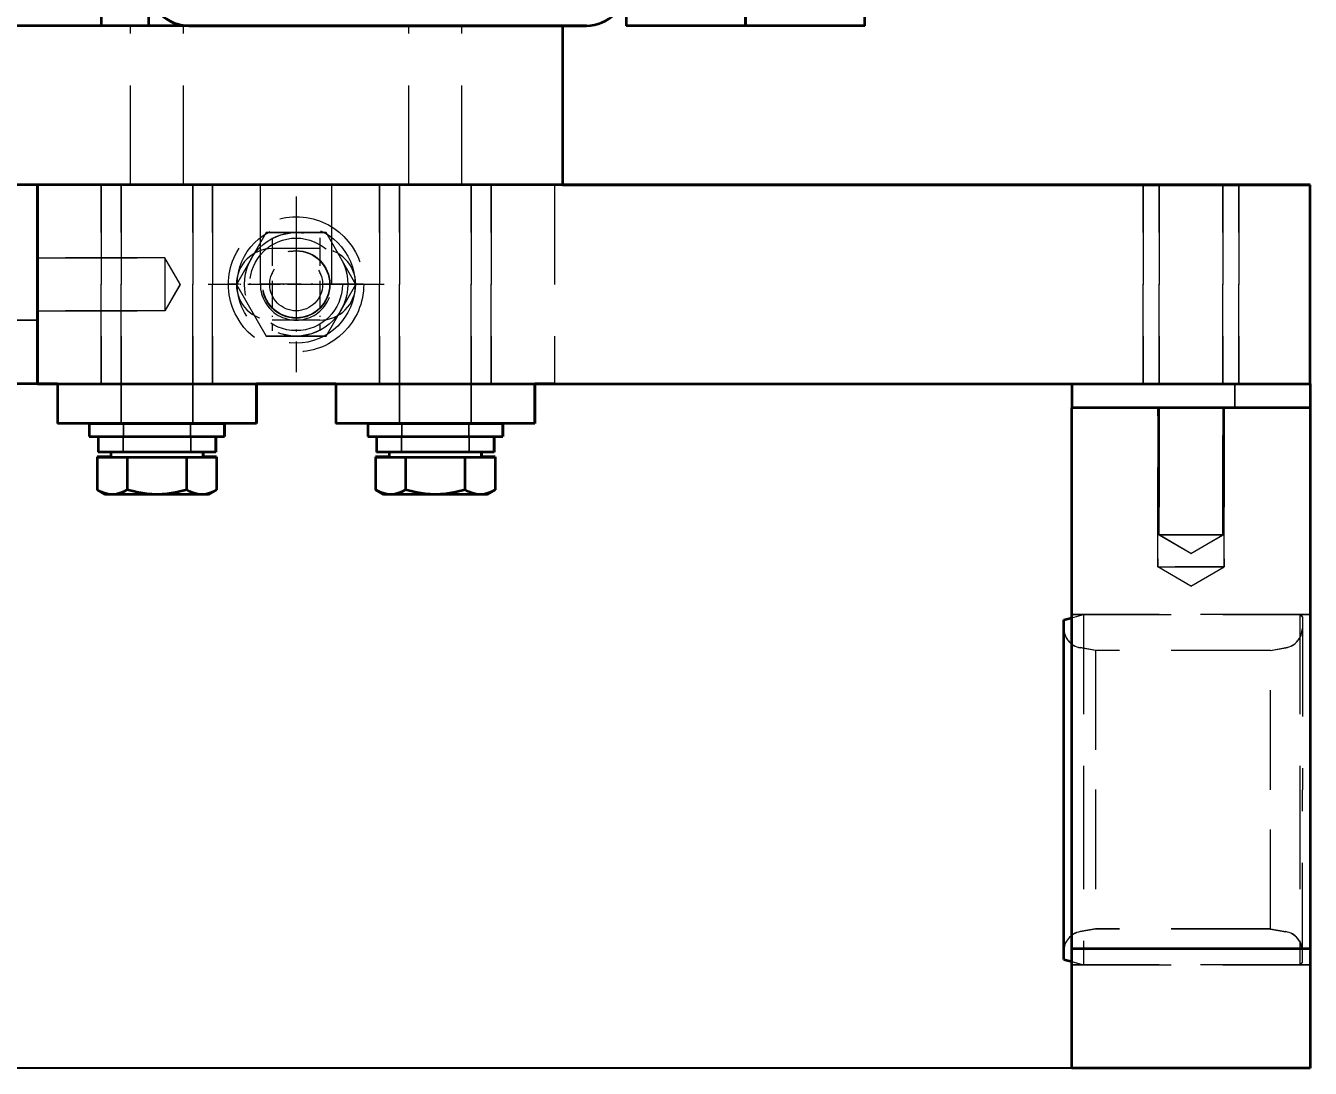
# Model space of a CAD drawing. Header units: millimetres. Extents: x -10155 to 20189, y -25550 to -22580.
# Drawn here: x -7913.9 to -7752.4, y -23986 to -23855 of the extents above; entities that cross this region are included whole.
import ezdxf

# ---------------------------------------------------------------- set-up
doc = ezdxf.new("R2010")
doc.units = ezdxf.units.MM
for name, pattern in [('CENTER-HOKUTO', [23, 20, -1, 1, -1]), ('DASHDOT', [18.5, 12, -3, 0.5, -3]), ('HIDDEN-HOKUTO', [3.8, 2.5, -1.3])]:
    doc.linetypes.add(name, pattern=pattern)
doc.layers.add('AM_7', color=2, linetype='CENTER-HOKUTO', lineweight=30)
doc.layers.add('AM_HID', color=1, linetype='HIDDEN-HOKUTO', lineweight=25)
doc.layers.add('word_dim', color=253, linetype='Continuous')
doc.styles.get("Standard").update_dxf_attribs({"font": 'romans.shx', "bigfont": 'bigfont.shx'})
doc.dimstyles.new('RS-1-5', dxfattribs={"dimscale": 5, "dimtxt": 3.5, "dimasz": 3, "dimexe": 1, "dimexo": 0, "dimgap": 1, "dimtad": 3, "dimdsep": 46, "dimtxsty": 'Standard', "dimblk1": 'OPEN', "dimblk2": 'OPEN', "dimsah": 1, "dimcen": 0, "dimclrd": 256, "dimclre": 256, "dimclrt": 3, "dimadec": 0, "dimazin": 0, "dimtfac": 1, "dimtmove": 0, "dimatfit": 3, "dimldrblk": 'OPEN', "dimfxl": 0, "dimtolj": 1, "dimtzin": 0, "dimarcsym": 0})

# ---------------------------------------------------------------- blocks, each defined once
blk = doc.blocks.new('_Open')
at = {"color": 0, "lineweight": -2}
for p, q in [((-1, 0.167), (0, 0)), ((-1, -0.167), (0, 0)), ((0, 0), (-1, 0))]:
    blk.add_line(p, q, dxfattribs=at)
blk = doc.blocks.new('*D756')
at = {"layer": 'DEFPOINTS', "color": 0, "ltscale": 2}
for p in [(-8113.45, -22930), (-8466.55, -23986), (-7767.44, -23986)]:
    blk.add_point(p, dxfattribs=at)
at = {"layer": 'word_dim', "lineweight": -2, "ltscale": 2}
for p, q in [((-8113.45, -22930), (-8471.55, -22930)), ((-8466.55, -22945), (-8466.55, -23971)), ((-7767.44, -23986), (-8471.55, -23986))]:
    blk.add_line(p, q, dxfattribs=at)
at = {"layer": 'word_dim', "lineweight": -2, "ltscale": 2, "xscale": 15, "yscale": 15, "zscale": 15}
for p, rotation in [((-8466.55, -22930), 90), ((-8466.55, -23986), 270)]:
    blk.add_blockref('_Open', p, dxfattribs=dict(at, rotation=rotation))
at = {"layer": 'word_dim', "color": 3, "ltscale": 2, "insert": (-8480.3, -23458), "char_height": 17.5, "attachment_point": 5, "rotation": 90}
blk.add_mtext('\\A1;1056', dxfattribs=at)

msp = doc.modelspace()

# ---------------------------------------------------------------- linework, layer by layer
at = {"color": 7, "lineweight": 35}
for p, q in [((-7838.444, -23665.004), (-7838.444, -23855.004)), ((-7823.444, -23855.004), (-7823.444, -23665.004)), ((-7823.444, -23665.004), (-7823.444, -23855.004)), ((-7808.444, -23855.004), (-7808.444, -23665.004)), ((-7846.444, -23855.004), (-7946.444, -23855.004)), ((-7843.444, -23855.004), (-7893.444, -23855.004)), ((-7893.444, -23855.004), (-7843.444, -23855.004)), ((-7846.444, -23855.004), (-7846.444, -23875.004)), ((-7846.444, -23875.004), (-7946.444, -23875.004)), ((-7912.444, -23900.004), (-7912.444, -23875.004)), ((-7912.444, -23875.004), (-7912.444, -23900.004)), ((-7752.444, -23874.992), (-7846.444, -23874.992)), ((-7846.444, -23875.004), (-7752.444, -23875.004)), ((-7752.444, -23900.004), (-7752.444, -23875.004)), ((-7912.444, -23900.004), (-7752.444, -23900.004)), ((-7782.444, -23900.004), (-7752.444, -23900.004)), ((-7752.444, -23903.004), (-7782.444, -23903.004)), ((-7782.444, -23971.004), (-7782.444, -23903.004)), ((-7752.444, -23903.004), (-7782.444, -23903.004)), ((-7752.444, -23903.004), (-7752.444, -23971.004)), ((-7783.444, -23951.004), (-7783.444, -23929.674)), ((-7783.444, -23972.334), (-7783.444, -23951.004)), ((-7752.444, -23971.004), (-7782.444, -23971.004)), ((-7752.444, -23986.004), (-7782.444, -23986.004))]:
    msp.add_line(p, q, dxfattribs=at)
at = {"color": 7, "lineweight": 35, "ltscale": 0.075014}
msp.add_line((-7904.444, -23852.003), (-7904.444, -23855.004), dxfattribs=at)
at = {"color": 7, "lineweight": 35, "ltscale": 0.075013}
msp.add_line((-7898.444, -23855.004), (-7898.444, -23852.003), dxfattribs=at)
at = {"color": 7, "lineweight": 35, "ltscale": 0.075006}
msp.add_line((-7843.444, -23855.004), (-7846.444, -23855.004), dxfattribs=at)
at = {"color": 7, "lineweight": 35, "ltscale": 0.375}
for p, q in [((-7823.444, -23855.004), (-7838.444, -23855.004)), ((-7808.444, -23855.004), (-7823.444, -23855.004)), ((-7782.444, -23986.004), (-7782.444, -23971.004)), ((-7752.444, -23971.004), (-7752.444, -23986.004))]:
    msp.add_line(p, q, dxfattribs=at)
at = {"color": 7, "lineweight": 35, "ltscale": 0.000279236}
msp.add_line((-7752.444, -23875.003), (-7752.444, -23874.992), dxfattribs=at)
at = {"color": 7, "lineweight": 35, "ltscale": 0.1375}
msp.add_line((-7909.944, -23900.004), (-7915.444, -23900.004), dxfattribs=at)
at = {"color": 7, "lineweight": 35, "ltscale": 0.075}
for p, q in [((-7912.444, -23900.004), (-7915.444, -23900.004)), ((-7782.444, -23900.004), (-7782.444, -23903.004)), ((-7752.444, -23900.004), (-7752.444, -23903.004))]:
    msp.add_line(p, q, dxfattribs=at)
at = {"color": 7, "lineweight": 35, "ltscale": 0.0625}
for p, q in [((-7909.944, -23900.004), (-7912.444, -23900.004)), ((-7847.444, -23900.004), (-7849.944, -23900.004)), ((-7847.444, -23900.004), (-7849.944, -23900.004))]:
    msp.add_line(p, q, dxfattribs=at)
at = {"color": 7, "lineweight": 35, "ltscale": 0.3125}
for p, q in [((-7909.944, -23900.004), (-7897.444, -23900.004)), ((-7897.444, -23900.004), (-7884.944, -23900.004)), ((-7874.944, -23900.004), (-7862.444, -23900.004)), ((-7862.444, -23900.004), (-7849.944, -23900.004)), ((-7897.444, -23905.004), (-7909.944, -23905.004)), ((-7884.944, -23905.004), (-7897.444, -23905.004)), ((-7862.444, -23905.004), (-7874.944, -23905.004)), ((-7849.944, -23905.004), (-7862.444, -23905.004))]:
    msp.add_line(p, q, dxfattribs=at)
at = {"color": 7, "lineweight": 35, "ltscale": 0.125}
for p, q in [((-7909.944, -23900.004), (-7909.944, -23905.004)), ((-7884.944, -23900.004), (-7884.944, -23905.004)), ((-7884.944, -23900.004), (-7884.944, -23905.004)), ((-7874.944, -23900.004), (-7874.944, -23905.004)), ((-7849.944, -23900.004), (-7849.944, -23905.004)), ((-7849.944, -23900.004), (-7849.944, -23905.004))]:
    msp.add_line(p, q, dxfattribs=at)
at = {"color": 7, "lineweight": 35, "ltscale": 0.124722}
for p, q in [((-7884.944, -23904.992), (-7884.944, -23900.003)), ((-7884.944, -23904.992), (-7884.944, -23900.003)), ((-7849.944, -23904.992), (-7849.944, -23900.003)), ((-7849.944, -23904.992), (-7849.944, -23900.003))]:
    msp.add_line(p, q, dxfattribs=at)
at = {"color": 7, "lineweight": 35, "ltscale": 0.25}
msp.add_line((-7874.944, -23900.004), (-7884.944, -23900.004), dxfattribs=at)
msp.add_line((-7874.944, -23900.004), (-7884.944, -23900.004), dxfattribs=at)
at = {"color": 7, "lineweight": 35, "ltscale": 0.2125}
for p, q in [((-7905.944, -23905.004), (-7897.444, -23905.004)), ((-7897.444, -23905.004), (-7888.944, -23905.004)), ((-7870.944, -23905.004), (-7862.444, -23905.004)), ((-7862.444, -23905.004), (-7853.944, -23905.004)), ((-7905.944, -23906.604), (-7897.444, -23906.604)), ((-7897.444, -23906.604), (-7888.944, -23906.604)), ((-7870.944, -23906.604), (-7862.444, -23906.604)), ((-7862.444, -23906.604), (-7853.944, -23906.604))]:
    msp.add_line(p, q, dxfattribs=at)
at = {"color": 7, "lineweight": 35, "ltscale": 0.04}
for p, q in [((-7905.944, -23905.004), (-7905.944, -23906.604)), ((-7888.944, -23905.004), (-7888.944, -23906.604)), ((-7888.944, -23905.004), (-7888.944, -23906.604)), ((-7870.944, -23905.004), (-7870.944, -23906.604)), ((-7853.944, -23905.004), (-7853.944, -23906.604)), ((-7853.944, -23905.004), (-7853.944, -23906.604))]:
    msp.add_line(p, q, dxfattribs=at)
at = {"color": 7, "lineweight": 35, "ltscale": 0.039722}
for p, q in [((-7888.944, -23906.592), (-7888.944, -23905.003)), ((-7888.944, -23906.592), (-7888.944, -23905.003)), ((-7853.944, -23906.592), (-7853.944, -23905.003)), ((-7853.944, -23906.592), (-7853.944, -23905.003))]:
    msp.add_line(p, q, dxfattribs=at)
at = {"color": 7, "lineweight": 35, "ltscale": 0.05}
for p, q in [((-7904.843, -23906.604), (-7904.843, -23908.604)), ((-7890.043, -23906.604), (-7890.043, -23908.604)), ((-7890.043, -23906.604), (-7890.043, -23908.604)), ((-7869.843, -23906.604), (-7869.843, -23908.604)), ((-7855.043, -23906.604), (-7855.043, -23908.604)), ((-7855.043, -23906.604), (-7855.043, -23908.604))]:
    msp.add_line(p, q, dxfattribs=at)
at = {"color": 7, "lineweight": 35, "ltscale": 0.049722}
for p, q in [((-7890.043, -23908.592), (-7890.043, -23906.603)), ((-7890.043, -23908.592), (-7890.043, -23906.603)), ((-7855.043, -23908.592), (-7855.043, -23906.603)), ((-7855.043, -23908.592), (-7855.043, -23906.603))]:
    msp.add_line(p, q, dxfattribs=at)
at = {"color": 7, "lineweight": 35, "ltscale": 0.042303}
for p, q in [((-7903.259, -23909.192), (-7904.951, -23909.192)), ((-7868.259, -23909.192), (-7869.951, -23909.192))]:
    msp.add_line(p, q, dxfattribs=at)
at = {"color": 7, "lineweight": 35, "ltscale": 0.000279999}
for p, q in [((-7904.951, -23909.192), (-7904.951, -23909.204)), ((-7869.951, -23909.192), (-7869.951, -23909.204))]:
    msp.add_line(p, q, dxfattribs=at)
at = {"color": 7, "lineweight": 35, "ltscale": 0.093774}
for p, q in [((-7904.951, -23909.204), (-7901.2, -23909.204)), ((-7893.687, -23909.204), (-7889.936, -23909.204)), ((-7869.951, -23909.204), (-7866.2, -23909.204)), ((-7858.687, -23909.204), (-7854.936, -23909.204))]:
    msp.add_line(p, q, dxfattribs=at)
at = {"color": 7, "lineweight": 35, "ltscale": 0.102958}
for p, q in [((-7904.951, -23909.204), (-7904.951, -23913.322)), ((-7901.2, -23909.204), (-7901.2, -23913.322)), ((-7893.687, -23913.322), (-7893.687, -23909.204)), ((-7889.936, -23909.192), (-7889.936, -23913.311)), ((-7889.936, -23909.192), (-7889.936, -23913.311)), ((-7889.936, -23909.204), (-7889.936, -23913.322)), ((-7889.936, -23909.204), (-7889.936, -23913.322)), ((-7869.951, -23909.204), (-7869.951, -23913.322)), ((-7866.2, -23909.204), (-7866.2, -23913.322)), ((-7858.687, -23913.322), (-7858.687, -23909.204)), ((-7854.936, -23909.192), (-7854.936, -23913.311)), ((-7854.936, -23909.192), (-7854.936, -23913.311)), ((-7854.936, -23909.204), (-7854.936, -23913.322)), ((-7854.936, -23909.204), (-7854.936, -23913.322))]:
    msp.add_line(p, q, dxfattribs=at)
at = {"color": 7, "lineweight": 35, "ltscale": 0.184998}
for p, q in [((-7897.444, -23908.604), (-7904.843, -23908.604)), ((-7862.444, -23908.604), (-7869.843, -23908.604))]:
    msp.add_line(p, q, dxfattribs=at)
at = {"color": 7, "lineweight": 35, "ltscale": 0.015}
for p, q in [((-7903.259, -23908.604), (-7903.259, -23909.204)), ((-7891.628, -23908.604), (-7891.628, -23909.204)), ((-7891.628, -23908.604), (-7891.628, -23909.204)), ((-7868.259, -23908.604), (-7868.259, -23909.204)), ((-7856.628, -23908.604), (-7856.628, -23909.204)), ((-7856.628, -23908.604), (-7856.628, -23909.204))]:
    msp.add_line(p, q, dxfattribs=at)
at = {"color": 7, "lineweight": 35, "ltscale": 0.18783}
for p, q in [((-7901.2, -23909.204), (-7893.687, -23909.204)), ((-7866.2, -23909.204), (-7858.687, -23909.204))]:
    msp.add_line(p, q, dxfattribs=at)
at = {"color": 7, "lineweight": 35, "ltscale": 0.185004}
for p, q in [((-7890.043, -23908.604), (-7897.444, -23908.604)), ((-7855.043, -23908.604), (-7862.444, -23908.604))]:
    msp.add_line(p, q, dxfattribs=at)
at = {"color": 7, "lineweight": 35, "ltscale": 0.042322}
for p, q in [((-7889.936, -23909.192), (-7891.629, -23909.192)), ((-7854.936, -23909.192), (-7856.629, -23909.192))]:
    msp.add_line(p, q, dxfattribs=at)
at = {"color": 7, "lineweight": 35, "ltscale": 0.014722}
for p, q in [((-7891.628, -23909.192), (-7891.628, -23908.603)), ((-7891.628, -23909.192), (-7891.628, -23908.603)), ((-7856.628, -23909.192), (-7856.628, -23908.603)), ((-7856.628, -23909.192), (-7856.628, -23908.603))]:
    msp.add_line(p, q, dxfattribs=at)
at = {"color": 7, "lineweight": 35, "ltscale": 0.029085}
for p, q in [((-7903.944, -23913.904), (-7904.951, -23913.322)), ((-7903.944, -23913.904), (-7904.951, -23913.322)), ((-7890.944, -23913.904), (-7889.936, -23913.322)), ((-7890.944, -23913.904), (-7889.936, -23913.322)), ((-7868.944, -23913.904), (-7869.951, -23913.322)), ((-7868.944, -23913.904), (-7869.951, -23913.322)), ((-7855.944, -23913.904), (-7854.936, -23913.322)), ((-7855.944, -23913.904), (-7854.936, -23913.322))]:
    msp.add_line(p, q, dxfattribs=at)
at = {"color": 7, "lineweight": 35, "ltscale": 0.1625}
for p, q in [((-7897.444, -23913.904), (-7903.944, -23913.904)), ((-7890.944, -23913.904), (-7897.444, -23913.904)), ((-7862.444, -23913.904), (-7868.944, -23913.904)), ((-7855.944, -23913.904), (-7862.444, -23913.904))]:
    msp.add_line(p, q, dxfattribs=at)
at = {"color": 7, "lineweight": 35, "ltscale": 0.000476074}
for p, q in [((-7897.444, -23913.904), (-7897.463, -23913.904)), ((-7862.444, -23913.904), (-7862.463, -23913.904))]:
    msp.add_line(p, q, dxfattribs=at)
at = {"color": 7, "lineweight": 35, "ltscale": 0.000482178}
for p, q in [((-7897.424, -23913.904), (-7897.444, -23913.904)), ((-7862.424, -23913.904), (-7862.444, -23913.904))]:
    msp.add_line(p, q, dxfattribs=at)
at = {"color": 7, "lineweight": 35, "ltscale": 0.025882}
for p, q in [((-7783.444, -23929.662), (-7782.444, -23929.394)), ((-7783.444, -23929.674), (-7782.444, -23929.406)), ((-7783.444, -23972.334), (-7782.444, -23972.602))]:
    msp.add_line(p, q, dxfattribs=at)
at = {"color": 7, "lineweight": 35, "ltscale": 0.000261688}
msp.add_line((-7783.444, -23929.673), (-7783.444, -23929.662), dxfattribs=at)
at = {"color": 7, "lineweight": 35}
for points in [[(-7901.2, -23913.322), (-7901.65, -23913.557), (-7902.107, -23913.739), (-7902.517, -23913.847), (-7902.929, -23913.899), (-7903.556, -23913.862), (-7904.176, -23913.693), (-7904.566, -23913.526), (-7904.951, -23913.322)], [(-7897.444, -23913.904), (-7898.712, -23913.833), (-7899.967, -23913.631), (-7901.2, -23913.322)], [(-7893.687, -23913.322), (-7894.92, -23913.631), (-7896.175, -23913.833), (-7897.444, -23913.904)], [(-7889.936, -23913.322), (-7890.386, -23913.557), (-7890.843, -23913.739), (-7891.252, -23913.847), (-7891.665, -23913.899), (-7892.291, -23913.862), (-7892.912, -23913.693), (-7893.302, -23913.526), (-7893.687, -23913.322)], [(-7866.2, -23913.322), (-7866.65, -23913.557), (-7867.107, -23913.739), (-7867.517, -23913.847), (-7867.929, -23913.899), (-7868.556, -23913.862), (-7869.176, -23913.693), (-7869.566, -23913.526), (-7869.951, -23913.322)], [(-7862.444, -23913.904), (-7863.712, -23913.833), (-7864.967, -23913.631), (-7866.2, -23913.322)], [(-7858.687, -23913.322), (-7859.92, -23913.631), (-7861.175, -23913.833), (-7862.444, -23913.904)], [(-7854.936, -23913.322), (-7855.386, -23913.557), (-7855.843, -23913.739), (-7856.252, -23913.847), (-7856.665, -23913.899), (-7857.291, -23913.862), (-7857.912, -23913.693), (-7858.302, -23913.526), (-7858.687, -23913.322)]]:
    msp.add_lwpolyline(points, dxfattribs=at)
for centre, start, end in [((-7893.444, -23850.004), 180.00002, 269.99999), ((-7893.444, -23850.004), 179.99999, 270.00016), ((-7843.444, -23850.004), 270.00002, 359.99998)]:
    msp.add_arc(centre, 5, start, end, dxfattribs=at)
at = {"layer": 'AM_7', "color": 2, "linetype": 'DASHDOT', "lineweight": 13}
for p, q in [((-7879.944, -23876.454), (-7879.944, -23898.554)), ((-7868.894, -23887.504), (-7890.994, -23887.504))]:
    msp.add_line(p, q, dxfattribs=at)
at = {"layer": 'AM_7', "color": 2, "linetype": 'DASHDOT', "lineweight": 13, "ltscale": 0.4225}
msp.add_line((-7879.944, -23879.042), (-7879.944, -23895.942), dxfattribs=at)
at = {"layer": 'AM_7', "color": 2, "linetype": 'DASHDOT', "lineweight": 13, "ltscale": 0.2925}
for p, q in [((-7882.944, -23881.654), (-7882.944, -23893.354)), ((-7876.944, -23881.654), (-7876.944, -23893.354))]:
    msp.add_line(p, q, dxfattribs=at)
at = {"layer": 'AM_7', "color": 2, "linetype": 'DASHDOT', "lineweight": 13, "ltscale": 0.292499}
for p, q in [((-7877.093, -23887.504), (-7888.793, -23887.504)), ((-7871.093, -23887.504), (-7882.793, -23887.504))]:
    msp.add_line(p, q, dxfattribs=at)
at = {"layer": 'AM_7', "color": 2, "linetype": 'DASHDOT', "lineweight": 13, "ltscale": 0.422498}
msp.add_line((-7871.494, -23887.492), (-7888.394, -23887.492), dxfattribs=at)
at = {"layer": 'AM_HID', "color": 1, "lineweight": 13, "ltscale": 5}
for p, q in [((-7900.767, -23875.004), (-7900.767, -23855.004)), ((-7900.767, -23875.004), (-7900.767, -23855.004)), ((-7900.767, -23875.004), (-7900.767, -23855.004)), ((-7900.767, -23875.004), (-7900.767, -23855.004)), ((-7900.767, -23875.004), (-7900.767, -23855.004)), ((-7900.767, -23875.004), (-7900.767, -23855.004)), ((-7894.12, -23875.004), (-7894.12, -23855.004)), ((-7894.12, -23875.004), (-7894.12, -23855.004)), ((-7894.12, -23875.004), (-7894.12, -23855.004)), ((-7894.12, -23875.004), (-7894.12, -23855.004)), ((-7894.12, -23875.004), (-7894.12, -23855.004)), ((-7894.12, -23875.004), (-7894.12, -23855.004)), ((-7846.444, -23855.004), (-7893.444, -23855.004)), ((-7865.767, -23875.004), (-7865.767, -23855.004)), ((-7865.767, -23875.004), (-7865.767, -23855.004)), ((-7865.767, -23875.004), (-7865.767, -23855.004)), ((-7865.767, -23875.004), (-7865.767, -23855.004)), ((-7865.767, -23875.004), (-7865.767, -23855.004)), ((-7865.767, -23875.004), (-7865.767, -23855.004)), ((-7859.12, -23875.004), (-7859.12, -23855.004)), ((-7859.12, -23875.004), (-7859.12, -23855.004)), ((-7859.12, -23875.004), (-7859.12, -23855.004)), ((-7859.12, -23875.004), (-7859.12, -23855.004)), ((-7859.12, -23875.004), (-7859.12, -23855.004)), ((-7859.12, -23875.004), (-7859.12, -23855.004)), ((-7937.444, -23874.992), (-7847.444, -23874.992)), ((-7912.444, -23874.992), (-7915.444, -23874.992)), ((-7912.444, -23875.003), (-7912.444, -23874.992)), ((-7846.444, -23874.992), (-7912.444, -23874.992)), ((-7912.444, -23875.003), (-7912.444, -23874.992)), ((-7912.444, -23875.003), (-7912.444, -23874.992)), ((-7912.444, -23874.992), (-7884.444, -23874.992)), ((-7912.444, -23900.004), (-7912.444, -23875.004)), ((-7904.444, -23899.992), (-7904.444, -23874.992)), ((-7904.444, -23899.992), (-7904.444, -23874.992)), ((-7904.444, -23875.004), (-7904.444, -23900.004)), ((-7904.444, -23875.004), (-7904.444, -23900.004)), ((-7901.944, -23899.992), (-7901.944, -23874.992)), ((-7901.944, -23875.004), (-7901.944, -23900.004)), ((-7892.944, -23899.992), (-7892.944, -23874.992)), ((-7892.944, -23875.004), (-7892.944, -23900.004)), ((-7890.444, -23899.992), (-7890.444, -23874.992)), ((-7890.444, -23899.992), (-7890.444, -23874.992)), ((-7890.444, -23875.004), (-7890.444, -23900.004)), ((-7890.444, -23875.004), (-7890.444, -23900.004)), ((-7884.444, -23875.004), (-7884.444, -23874.992)), ((-7884.444, -23887.504), (-7884.444, -23875.004)), ((-7875.444, -23875.003), (-7875.444, -23874.992)), ((-7875.444, -23874.992), (-7847.444, -23874.992)), ((-7875.444, -23887.504), (-7875.444, -23875.004)), ((-7869.444, -23899.992), (-7869.444, -23874.992)), ((-7869.444, -23899.992), (-7869.444, -23874.992)), ((-7869.444, -23875.004), (-7869.444, -23900.004)), ((-7869.444, -23875.004), (-7869.444, -23900.004)), ((-7866.944, -23899.992), (-7866.944, -23874.992)), ((-7866.944, -23875.004), (-7866.944, -23900.004)), ((-7857.944, -23899.992), (-7857.944, -23874.992)), ((-7857.944, -23875.004), (-7857.944, -23900.004)), ((-7855.444, -23899.992), (-7855.444, -23874.992)), ((-7855.444, -23899.992), (-7855.444, -23874.992)), ((-7855.444, -23875.004), (-7855.444, -23900.004)), ((-7855.444, -23875.004), (-7855.444, -23900.004)), ((-7847.444, -23874.992), (-7847.444, -23875.004)), ((-7847.444, -23875.004), (-7847.444, -23874.992)), ((-7847.444, -23875.004), (-7847.444, -23900.004)), ((-7847.444, -23875.004), (-7847.444, -23900.004)), ((-7773.444, -23899.992), (-7773.444, -23874.992)), ((-7773.444, -23899.992), (-7773.444, -23874.992)), ((-7773.444, -23875.004), (-7773.444, -23900.004)), ((-7773.444, -23875.004), (-7773.444, -23900.004)), ((-7771.444, -23899.992), (-7771.444, -23874.992)), ((-7771.444, -23899.992), (-7771.444, -23874.992)), ((-7771.444, -23875.004), (-7771.444, -23900.004)), ((-7771.444, -23875.004), (-7771.444, -23900.004)), ((-7763.444, -23899.992), (-7763.444, -23874.992)), ((-7763.444, -23899.992), (-7763.444, -23874.992)), ((-7763.444, -23875.004), (-7763.444, -23900.004)), ((-7763.444, -23875.004), (-7763.444, -23900.004)), ((-7761.444, -23899.992), (-7761.444, -23874.992)), ((-7761.444, -23899.992), (-7761.444, -23874.992)), ((-7761.444, -23875.004), (-7761.444, -23900.004)), ((-7761.444, -23875.004), (-7761.444, -23900.004)), ((-7883.7, -23881.004), (-7887.451, -23887.504)), ((-7883.7, -23880.992), (-7879.944, -23880.992)), ((-7876.187, -23881.004), (-7883.7, -23881.004)), ((-7879.944, -23880.992), (-7876.187, -23880.992)), ((-7872.436, -23887.504), (-7876.187, -23881.004)), ((-7912.444, -23884.169), (-7896.444, -23884.169)), ((-7896.444, -23884.18), (-7912.444, -23884.18)), ((-7896.444, -23884.169), (-7896.444, -23889.086)), ((-7894.525, -23887.492), (-7896.444, -23884.169)), ((-7896.444, -23884.18), (-7896.444, -23889.097)), ((-7894.525, -23887.504), (-7896.444, -23884.18)), ((-7876.944, -23882.992), (-7882.944, -23882.992)), ((-7876.944, -23883.004), (-7882.944, -23883.004)), ((-7896.444, -23885.899), (-7896.444, -23890.816)), ((-7896.444, -23885.911), (-7896.444, -23890.827)), ((-7894.525, -23887.492), (-7896.444, -23890.816)), ((-7894.525, -23887.504), (-7896.444, -23890.827)), ((-7887.451, -23887.504), (-7883.7, -23894.004)), ((-7876.187, -23894.004), (-7872.436, -23887.504)), ((-7912.444, -23891.992), (-7915.444, -23891.992)), ((-7915.444, -23892.004), (-7912.444, -23892.004)), ((-7912.444, -23890.816), (-7896.444, -23890.816)), ((-7896.444, -23890.827), (-7912.444, -23890.827)), ((-7876.944, -23891.992), (-7882.944, -23891.992)), ((-7876.944, -23892.004), (-7882.944, -23892.004)), ((-7879.944, -23893.992), (-7883.7, -23893.992)), ((-7883.7, -23894.004), (-7876.187, -23894.004)), ((-7876.187, -23893.992), (-7879.944, -23893.992)), ((-7937.444, -23899.992), (-7847.444, -23899.992)), ((-7912.444, -23899.992), (-7915.444, -23899.992)), ((-7752.444, -23899.992), (-7912.444, -23899.992)), ((-7912.444, -23899.992), (-7847.444, -23899.992)), ((-7909.944, -23904.992), (-7909.944, -23899.992)), ((-7909.944, -23904.992), (-7909.944, -23899.992)), ((-7884.944, -23900.004), (-7909.944, -23900.004)), ((-7909.944, -23900.004), (-7909.944, -23905.004)), ((-7901.944, -23904.992), (-7901.944, -23899.992)), ((-7901.944, -23904.992), (-7901.944, -23899.992)), ((-7901.944, -23900.004), (-7901.944, -23905.004)), ((-7901.944, -23900.004), (-7901.944, -23905.004)), ((-7892.944, -23904.992), (-7892.944, -23899.992)), ((-7892.944, -23904.992), (-7892.944, -23899.992)), ((-7892.944, -23900.004), (-7892.944, -23905.004)), ((-7892.944, -23900.004), (-7892.944, -23905.004)), ((-7884.944, -23900.003), (-7884.944, -23899.992)), ((-7884.944, -23900.003), (-7884.944, -23899.992)), ((-7874.944, -23904.992), (-7874.944, -23899.992)), ((-7874.944, -23904.992), (-7874.944, -23899.992)), ((-7849.944, -23900.004), (-7874.944, -23900.004)), ((-7874.944, -23900.004), (-7874.944, -23905.004)), ((-7866.944, -23904.992), (-7866.944, -23899.992)), ((-7866.944, -23904.992), (-7866.944, -23899.992)), ((-7866.944, -23900.004), (-7866.944, -23905.004)), ((-7866.944, -23900.004), (-7866.944, -23905.004)), ((-7857.944, -23904.992), (-7857.944, -23899.992)), ((-7857.944, -23904.992), (-7857.944, -23899.992)), ((-7857.944, -23900.004), (-7857.944, -23905.004)), ((-7857.944, -23900.004), (-7857.944, -23905.004)), ((-7849.944, -23900.003), (-7849.944, -23899.992)), ((-7849.944, -23900.003), (-7849.944, -23899.992)), ((-7752.444, -23899.992), (-7782.444, -23899.992)), ((-7782.444, -23899.992), (-7782.444, -23900.003)), ((-7761.944, -23902.992), (-7761.944, -23899.992)), ((-7761.944, -23902.992), (-7761.944, -23899.992)), ((-7761.944, -23902.992), (-7761.944, -23899.992)), ((-7761.944, -23902.992), (-7761.944, -23899.992)), ((-7761.944, -23900.004), (-7761.944, -23903.004)), ((-7761.944, -23900.004), (-7761.944, -23903.004)), ((-7761.944, -23900.004), (-7761.944, -23903.004)), ((-7761.944, -23900.004), (-7761.944, -23903.004)), ((-7752.444, -23902.992), (-7782.444, -23902.992)), ((-7782.444, -23902.992), (-7752.444, -23902.992)), ((-7771.632, -23902.992), (-7771.632, -23922.992)), ((-7771.632, -23902.992), (-7771.632, -23922.992)), ((-7771.632, -23923.004), (-7771.632, -23903.004)), ((-7771.632, -23923.004), (-7771.632, -23903.004)), ((-7771.444, -23902.992), (-7771.444, -23918.992)), ((-7771.444, -23902.992), (-7771.444, -23918.992)), ((-7771.444, -23919.004), (-7771.444, -23903.004)), ((-7771.444, -23919.004), (-7771.444, -23903.004)), ((-7763.444, -23902.992), (-7763.444, -23918.992)), ((-7763.444, -23902.992), (-7763.444, -23918.992)), ((-7763.444, -23919.004), (-7763.444, -23903.004)), ((-7763.444, -23919.004), (-7763.444, -23903.004)), ((-7763.256, -23902.992), (-7763.256, -23922.992)), ((-7763.256, -23902.992), (-7763.256, -23922.992)), ((-7763.256, -23923.004), (-7763.256, -23903.004)), ((-7763.256, -23923.004), (-7763.256, -23903.004)), ((-7909.944, -23904.992), (-7897.444, -23904.992)), ((-7905.944, -23906.592), (-7905.944, -23904.992)), ((-7897.444, -23904.992), (-7905.944, -23904.992)), ((-7905.944, -23906.592), (-7905.944, -23904.992)), ((-7905.944, -23905.004), (-7905.944, -23906.604)), ((-7901.644, -23906.592), (-7901.644, -23904.992)), ((-7901.644, -23906.592), (-7901.644, -23904.992)), ((-7901.644, -23905.004), (-7901.644, -23906.604)), ((-7901.644, -23905.004), (-7901.644, -23906.604)), ((-7897.444, -23904.992), (-7884.944, -23904.992)), ((-7888.944, -23904.992), (-7897.444, -23904.992)), ((-7893.244, -23906.592), (-7893.244, -23904.992)), ((-7893.244, -23906.592), (-7893.244, -23904.992)), ((-7893.244, -23905.004), (-7893.244, -23906.604)), ((-7893.244, -23905.004), (-7893.244, -23906.604)), ((-7888.944, -23905.003), (-7888.944, -23904.992)), ((-7888.944, -23905.003), (-7888.944, -23904.992)), ((-7874.944, -23904.992), (-7862.444, -23904.992)), ((-7870.944, -23906.592), (-7870.944, -23904.992)), ((-7862.444, -23904.992), (-7870.944, -23904.992)), ((-7870.944, -23906.592), (-7870.944, -23904.992)), ((-7870.944, -23905.004), (-7870.944, -23906.604)), ((-7866.644, -23906.592), (-7866.644, -23904.992)), ((-7866.644, -23906.592), (-7866.644, -23904.992)), ((-7866.644, -23905.004), (-7866.644, -23906.604)), ((-7866.644, -23905.004), (-7866.644, -23906.604)), ((-7862.444, -23904.992), (-7849.944, -23904.992)), ((-7853.944, -23904.992), (-7862.444, -23904.992)), ((-7858.244, -23906.592), (-7858.244, -23904.992)), ((-7858.244, -23906.592), (-7858.244, -23904.992)), ((-7858.244, -23905.004), (-7858.244, -23906.604)), ((-7858.244, -23905.004), (-7858.244, -23906.604)), ((-7853.944, -23905.003), (-7853.944, -23904.992)), ((-7853.944, -23905.003), (-7853.944, -23904.992)), ((-7897.444, -23906.592), (-7905.944, -23906.592)), ((-7904.843, -23908.592), (-7904.843, -23906.592)), ((-7904.843, -23908.592), (-7904.843, -23906.592)), ((-7904.843, -23906.604), (-7904.843, -23908.604)), ((-7901.694, -23908.592), (-7901.694, -23906.592)), ((-7897.444, -23906.592), (-7901.694, -23906.592)), ((-7901.694, -23908.592), (-7901.694, -23906.592)), ((-7901.694, -23906.604), (-7897.444, -23906.604)), ((-7901.694, -23906.604), (-7901.694, -23908.604)), ((-7901.694, -23906.604), (-7901.694, -23908.604)), ((-7888.944, -23906.592), (-7897.444, -23906.592)), ((-7893.194, -23906.592), (-7897.444, -23906.592)), ((-7897.444, -23906.604), (-7893.194, -23906.604)), ((-7893.194, -23908.592), (-7893.194, -23906.592)), ((-7893.194, -23908.592), (-7893.194, -23906.592)), ((-7893.194, -23906.604), (-7893.194, -23908.604)), ((-7893.194, -23906.604), (-7893.194, -23908.604)), ((-7890.043, -23906.603), (-7890.043, -23906.592)), ((-7890.043, -23906.603), (-7890.043, -23906.592)), ((-7862.444, -23906.592), (-7870.944, -23906.592)), ((-7869.843, -23908.592), (-7869.843, -23906.592)), ((-7869.843, -23908.592), (-7869.843, -23906.592)), ((-7869.843, -23906.604), (-7869.843, -23908.604)), ((-7866.694, -23908.592), (-7866.694, -23906.592)), ((-7862.444, -23906.592), (-7866.694, -23906.592)), ((-7866.694, -23908.592), (-7866.694, -23906.592)), ((-7866.694, -23906.604), (-7862.444, -23906.604)), ((-7866.694, -23906.604), (-7866.694, -23908.604)), ((-7866.694, -23906.604), (-7866.694, -23908.604)), ((-7853.944, -23906.592), (-7862.444, -23906.592)), ((-7858.194, -23906.592), (-7862.444, -23906.592)), ((-7862.444, -23906.604), (-7858.194, -23906.604)), ((-7858.194, -23908.592), (-7858.194, -23906.592)), ((-7858.194, -23908.592), (-7858.194, -23906.592)), ((-7858.194, -23906.604), (-7858.194, -23908.604)), ((-7858.194, -23906.604), (-7858.194, -23908.604)), ((-7855.043, -23906.603), (-7855.043, -23906.592)), ((-7855.043, -23906.603), (-7855.043, -23906.592)), ((-7904.951, -23909.192), (-7904.951, -23913.311)), ((-7904.951, -23909.204), (-7904.951, -23913.311)), ((-7904.951, -23909.204), (-7904.951, -23913.322)), ((-7904.843, -23908.592), (-7897.444, -23908.592)), ((-7903.259, -23909.192), (-7903.259, -23908.592)), ((-7903.259, -23909.192), (-7903.259, -23908.592)), ((-7903.259, -23908.604), (-7903.259, -23909.204)), ((-7901.2, -23909.192), (-7903.259, -23909.192)), ((-7897.444, -23908.592), (-7901.694, -23908.592)), ((-7901.694, -23908.604), (-7897.444, -23908.604)), ((-7901.2, -23909.192), (-7901.2, -23913.311)), ((-7901.2, -23909.192), (-7901.2, -23913.311)), ((-7893.687, -23909.192), (-7901.2, -23909.192)), ((-7901.2, -23909.192), (-7901.2, -23913.311)), ((-7901.2, -23909.192), (-7901.2, -23913.311)), ((-7901.2, -23909.204), (-7901.2, -23913.322)), ((-7901.2, -23909.204), (-7901.2, -23913.322)), ((-7901.2, -23909.204), (-7901.2, -23913.322)), ((-7897.444, -23908.592), (-7890.043, -23908.592)), ((-7893.194, -23908.592), (-7897.444, -23908.592)), ((-7897.444, -23908.604), (-7893.194, -23908.604)), ((-7893.687, -23909.192), (-7893.687, -23913.311)), ((-7893.687, -23913.311), (-7893.687, -23909.192)), ((-7891.629, -23909.192), (-7893.687, -23909.192)), ((-7893.687, -23909.192), (-7893.687, -23913.311)), ((-7893.687, -23913.311), (-7893.687, -23909.192)), ((-7893.687, -23909.204), (-7893.687, -23913.322)), ((-7893.687, -23913.322), (-7893.687, -23909.204)), ((-7893.687, -23909.204), (-7893.687, -23913.322)), ((-7891.628, -23908.603), (-7891.628, -23908.592)), ((-7891.628, -23908.603), (-7891.628, -23908.592)), ((-7869.951, -23909.192), (-7869.951, -23913.311)), ((-7869.951, -23909.204), (-7869.951, -23913.311)), ((-7869.951, -23909.204), (-7869.951, -23913.322)), ((-7869.843, -23908.592), (-7862.444, -23908.592)), ((-7868.259, -23909.192), (-7868.259, -23908.592)), ((-7868.259, -23909.192), (-7868.259, -23908.592)), ((-7868.259, -23908.604), (-7868.259, -23909.204)), ((-7866.2, -23909.192), (-7868.259, -23909.192)), ((-7862.444, -23908.592), (-7866.694, -23908.592)), ((-7866.694, -23908.604), (-7862.444, -23908.604)), ((-7866.2, -23909.192), (-7866.2, -23913.311)), ((-7866.2, -23909.192), (-7866.2, -23913.311)), ((-7858.687, -23909.192), (-7866.2, -23909.192)), ((-7866.2, -23909.192), (-7866.2, -23913.311)), ((-7866.2, -23909.192), (-7866.2, -23913.311)), ((-7866.2, -23909.204), (-7866.2, -23913.322)), ((-7866.2, -23909.204), (-7866.2, -23913.322)), ((-7866.2, -23909.204), (-7866.2, -23913.322)), ((-7862.444, -23908.592), (-7855.043, -23908.592)), ((-7858.194, -23908.592), (-7862.444, -23908.592)), ((-7862.444, -23908.604), (-7858.194, -23908.604)), ((-7858.687, -23909.192), (-7858.687, -23913.311)), ((-7858.687, -23913.311), (-7858.687, -23909.192)), ((-7856.629, -23909.192), (-7858.687, -23909.192)), ((-7858.687, -23909.192), (-7858.687, -23913.311)), ((-7858.687, -23913.311), (-7858.687, -23909.192)), ((-7858.687, -23909.204), (-7858.687, -23913.322)), ((-7858.687, -23913.322), (-7858.687, -23909.204)), ((-7858.687, -23909.204), (-7858.687, -23913.322)), ((-7856.628, -23908.603), (-7856.628, -23908.592)), ((-7856.628, -23908.603), (-7856.628, -23908.592)), ((-7903.944, -23913.892), (-7904.951, -23913.311)), ((-7903.944, -23913.892), (-7904.951, -23913.311)), ((-7897.444, -23913.892), (-7903.944, -23913.892)), ((-7890.944, -23913.892), (-7897.444, -23913.892)), ((-7890.944, -23913.892), (-7889.936, -23913.311)), ((-7890.944, -23913.892), (-7889.936, -23913.311)), ((-7868.944, -23913.892), (-7869.951, -23913.311)), ((-7868.944, -23913.892), (-7869.951, -23913.311)), ((-7862.444, -23913.892), (-7868.944, -23913.892)), ((-7855.944, -23913.892), (-7862.444, -23913.892)), ((-7855.944, -23913.892), (-7854.936, -23913.311)), ((-7855.944, -23913.892), (-7854.936, -23913.311)), ((-7765.526, -23918.992), (-7771.444, -23918.992)), ((-7771.444, -23918.992), (-7765.526, -23918.992)), ((-7767.444, -23921.302), (-7771.444, -23918.992)), ((-7767.444, -23921.302), (-7771.444, -23918.992)), ((-7765.526, -23919.004), (-7771.444, -23919.004)), ((-7765.526, -23919.004), (-7771.444, -23919.004)), ((-7767.444, -23921.313), (-7771.444, -23919.004)), ((-7767.444, -23921.313), (-7771.444, -23919.004)), ((-7763.444, -23918.992), (-7769.361, -23918.992)), ((-7769.361, -23918.992), (-7763.444, -23918.992)), ((-7763.444, -23919.004), (-7769.361, -23919.004)), ((-7763.444, -23919.004), (-7769.361, -23919.004)), ((-7767.444, -23921.302), (-7763.444, -23918.992)), ((-7767.444, -23921.302), (-7763.444, -23918.992)), ((-7767.444, -23921.313), (-7763.444, -23919.004)), ((-7767.444, -23921.313), (-7763.444, -23919.004)), ((-7771.632, -23922.992), (-7765.436, -23922.992)), ((-7771.632, -23922.992), (-7765.436, -23922.992)), ((-7767.444, -23925.41), (-7771.632, -23922.992)), ((-7767.444, -23925.41), (-7771.632, -23922.992)), ((-7769.451, -23922.992), (-7763.256, -23922.992)), ((-7769.451, -23922.992), (-7763.256, -23922.992)), ((-7767.444, -23925.41), (-7763.256, -23922.992)), ((-7767.444, -23925.41), (-7763.256, -23922.992)), ((-7767.444, -23925.422), (-7771.632, -23923.004)), ((-7767.444, -23925.422), (-7771.632, -23923.004)), ((-7771.631, -23923.004), (-7765.436, -23923.004)), ((-7771.631, -23923.004), (-7765.436, -23923.004)), ((-7763.256, -23923.004), (-7769.451, -23923.004)), ((-7763.256, -23923.004), (-7769.451, -23923.004)), ((-7767.444, -23925.422), (-7763.256, -23923.004)), ((-7767.444, -23925.422), (-7763.256, -23923.004)), ((-7782.444, -23928.992), (-7752.444, -23928.992)), ((-7782.444, -23929.394), (-7780.944, -23928.992)), ((-7752.444, -23929.004), (-7782.444, -23929.004)), ((-7782.444, -23929.406), (-7780.944, -23929.004)), ((-7753.744, -23928.992), (-7780.944, -23928.992)), ((-7780.944, -23928.992), (-7780.944, -23950.992)), ((-7780.944, -23928.992), (-7780.944, -23950.992)), ((-7753.744, -23929.004), (-7780.944, -23929.004)), ((-7780.944, -23929.004), (-7780.944, -23951.004)), ((-7780.944, -23929.004), (-7780.944, -23951.004)), ((-7753.744, -23928.992), (-7753.744, -23950.992)), ((-7753.444, -23929.292), (-7753.744, -23928.992)), ((-7753.744, -23928.992), (-7753.744, -23950.992)), ((-7753.744, -23929.004), (-7753.744, -23951.004)), ((-7753.444, -23929.304), (-7753.744, -23929.004)), ((-7753.744, -23929.004), (-7753.744, -23951.004)), ((-7753.444, -23929.292), (-7753.444, -23929.303)), ((-7753.444, -23929.304), (-7753.444, -23951.004)), ((-7779.444, -23933.492), (-7781.378, -23933.151)), ((-7779.444, -23933.504), (-7781.378, -23933.163)), ((-7757.444, -23933.492), (-7779.444, -23933.492)), ((-7779.444, -23933.492), (-7779.444, -23950.992)), ((-7779.444, -23933.492), (-7779.444, -23950.992)), ((-7757.444, -23933.504), (-7779.444, -23933.504)), ((-7779.444, -23933.504), (-7779.444, -23951.004)), ((-7779.444, -23933.504), (-7779.444, -23951.004)), ((-7757.444, -23933.492), (-7755.509, -23933.151)), ((-7757.444, -23933.504), (-7755.509, -23933.163)), ((-7757.444, -23950.992), (-7757.444, -23933.492)), ((-7757.444, -23950.992), (-7757.444, -23933.492)), ((-7757.444, -23951.004), (-7757.444, -23933.504)), ((-7757.444, -23951.004), (-7757.444, -23933.504)), ((-7780.944, -23950.992), (-7780.944, -23972.992)), ((-7780.944, -23950.992), (-7780.944, -23972.992)), ((-7780.944, -23951.004), (-7780.944, -23973.004)), ((-7780.944, -23951.004), (-7780.944, -23973.004)), ((-7779.444, -23950.992), (-7779.444, -23968.492)), ((-7779.444, -23950.992), (-7779.444, -23968.492)), ((-7779.444, -23951.004), (-7779.444, -23968.504)), ((-7779.444, -23951.004), (-7779.444, -23968.504)), ((-7757.444, -23968.492), (-7757.444, -23950.992)), ((-7757.444, -23968.492), (-7757.444, -23950.992)), ((-7757.444, -23968.504), (-7757.444, -23951.004)), ((-7757.444, -23968.504), (-7757.444, -23951.004)), ((-7753.744, -23950.992), (-7753.744, -23972.992)), ((-7753.744, -23950.992), (-7753.744, -23972.992)), ((-7753.744, -23951.004), (-7753.744, -23973.004)), ((-7753.744, -23951.004), (-7753.744, -23973.004)), ((-7753.444, -23972.704), (-7753.444, -23951.004)), ((-7779.444, -23968.492), (-7781.378, -23968.833)), ((-7779.444, -23968.504), (-7781.378, -23968.845)), ((-7757.444, -23968.492), (-7779.444, -23968.492)), ((-7757.444, -23968.504), (-7779.444, -23968.504)), ((-7757.444, -23968.492), (-7755.509, -23968.833)), ((-7757.444, -23968.504), (-7755.509, -23968.845)), ((-7752.444, -23970.992), (-7782.444, -23970.992)), ((-7752.444, -23970.992), (-7782.444, -23970.992)), ((-7752.444, -23971.004), (-7782.444, -23971.004)), ((-7783.444, -23972.322), (-7780.944, -23972.992)), ((-7782.444, -23972.602), (-7780.944, -23973.004)), ((-7782.444, -23972.992), (-7752.444, -23972.992)), ((-7752.444, -23973.004), (-7782.444, -23973.004)), ((-7753.744, -23972.992), (-7780.944, -23972.992)), ((-7753.744, -23973.004), (-7780.944, -23973.004)), ((-7753.444, -23972.692), (-7753.744, -23972.992)), ((-7753.444, -23972.704), (-7753.744, -23973.004)), ((-7752.444, -23985.992), (-7782.444, -23985.992))]:
    msp.add_line(p, q, dxfattribs=at)
for points in [[(-7901.2, -23913.311), (-7901.65, -23913.546), (-7902.107, -23913.728), (-7902.517, -23913.836), (-7902.929, -23913.887), (-7903.556, -23913.85), (-7904.176, -23913.681), (-7904.566, -23913.515), (-7904.951, -23913.311)], [(-7904.951, -23913.311), (-7904.501, -23913.546), (-7904.044, -23913.728), (-7903.634, -23913.836), (-7903.222, -23913.887), (-7902.596, -23913.85), (-7901.975, -23913.681), (-7901.585, -23913.515), (-7901.2, -23913.311)], [(-7901.2, -23913.311), (-7901.65, -23913.546), (-7902.107, -23913.728), (-7902.517, -23913.836), (-7902.929, -23913.887), (-7903.556, -23913.85), (-7904.176, -23913.681), (-7904.566, -23913.515), (-7904.951, -23913.311)], [(-7904.951, -23913.311), (-7904.501, -23913.546), (-7904.044, -23913.728), (-7903.634, -23913.836), (-7903.222, -23913.887), (-7902.596, -23913.85), (-7901.975, -23913.681), (-7901.585, -23913.515), (-7901.2, -23913.311)], [(-7904.951, -23913.322), (-7904.501, -23913.557), (-7904.044, -23913.739), (-7903.634, -23913.847), (-7903.222, -23913.899), (-7902.596, -23913.862), (-7901.975, -23913.693), (-7901.585, -23913.526), (-7901.2, -23913.322)], [(-7904.951, -23913.322), (-7904.501, -23913.557), (-7904.044, -23913.739), (-7903.634, -23913.847), (-7903.222, -23913.899), (-7902.596, -23913.862), (-7901.975, -23913.693), (-7901.585, -23913.526), (-7901.2, -23913.322)], [(-7901.2, -23913.322), (-7901.65, -23913.557), (-7902.107, -23913.739), (-7902.517, -23913.847), (-7902.929, -23913.899), (-7903.556, -23913.862), (-7904.176, -23913.693), (-7904.566, -23913.526), (-7904.951, -23913.322)], [(-7901.2, -23913.311), (-7899.967, -23913.619), (-7898.712, -23913.822), (-7897.444, -23913.892)], [(-7897.444, -23913.892), (-7898.712, -23913.822), (-7899.967, -23913.619), (-7901.2, -23913.311)], [(-7901.2, -23913.311), (-7899.967, -23913.619), (-7898.712, -23913.822), (-7897.444, -23913.892)], [(-7897.444, -23913.892), (-7898.712, -23913.822), (-7899.967, -23913.619), (-7901.2, -23913.311)], [(-7901.2, -23913.322), (-7899.967, -23913.631), (-7898.712, -23913.833), (-7897.444, -23913.904)], [(-7897.463, -23913.904), (-7898.725, -23913.832), (-7899.973, -23913.63), (-7901.2, -23913.322)], [(-7901.2, -23913.322), (-7899.967, -23913.631), (-7898.712, -23913.833), (-7897.444, -23913.904)], [(-7897.444, -23913.892), (-7896.175, -23913.822), (-7894.92, -23913.619), (-7893.687, -23913.311)], [(-7893.687, -23913.311), (-7894.92, -23913.619), (-7896.175, -23913.822), (-7897.444, -23913.892)], [(-7897.444, -23913.892), (-7896.175, -23913.822), (-7894.92, -23913.619), (-7893.687, -23913.311)], [(-7893.687, -23913.311), (-7894.92, -23913.619), (-7896.175, -23913.822), (-7897.444, -23913.892)], [(-7897.444, -23913.904), (-7896.175, -23913.833), (-7894.92, -23913.631), (-7893.687, -23913.322)], [(-7897.444, -23913.904), (-7896.175, -23913.833), (-7894.92, -23913.631), (-7893.687, -23913.322)], [(-7893.687, -23913.322), (-7894.914, -23913.63), (-7896.162, -23913.832), (-7897.424, -23913.904)], [(-7893.687, -23913.311), (-7893.237, -23913.546), (-7892.78, -23913.728), (-7892.37, -23913.836), (-7891.958, -23913.887), (-7891.332, -23913.85), (-7890.711, -23913.681), (-7890.321, -23913.515), (-7889.936, -23913.311)], [(-7889.936, -23913.311), (-7890.386, -23913.546), (-7890.843, -23913.728), (-7891.252, -23913.836), (-7891.665, -23913.887), (-7892.291, -23913.85), (-7892.912, -23913.681), (-7893.302, -23913.515), (-7893.687, -23913.311)], [(-7893.687, -23913.311), (-7893.237, -23913.546), (-7892.78, -23913.728), (-7892.37, -23913.836), (-7891.958, -23913.887), (-7891.332, -23913.85), (-7890.711, -23913.681), (-7890.321, -23913.515), (-7889.936, -23913.311)], [(-7889.936, -23913.311), (-7890.386, -23913.546), (-7890.843, -23913.728), (-7891.252, -23913.836), (-7891.665, -23913.887), (-7892.291, -23913.85), (-7892.912, -23913.681), (-7893.302, -23913.515), (-7893.687, -23913.311)], [(-7893.687, -23913.322), (-7893.237, -23913.557), (-7892.78, -23913.739), (-7892.37, -23913.847), (-7891.958, -23913.899), (-7891.332, -23913.862), (-7890.711, -23913.693), (-7890.321, -23913.526), (-7889.936, -23913.322)], [(-7889.936, -23913.322), (-7890.386, -23913.557), (-7890.843, -23913.739), (-7891.252, -23913.847), (-7891.665, -23913.899), (-7892.291, -23913.862), (-7892.912, -23913.693), (-7893.302, -23913.526), (-7893.687, -23913.322)], [(-7893.687, -23913.322), (-7893.237, -23913.557), (-7892.78, -23913.739), (-7892.37, -23913.847), (-7891.958, -23913.899), (-7891.332, -23913.862), (-7890.711, -23913.693), (-7890.321, -23913.526), (-7889.936, -23913.322)], [(-7866.2, -23913.311), (-7866.65, -23913.546), (-7867.107, -23913.728), (-7867.517, -23913.836), (-7867.929, -23913.887), (-7868.556, -23913.85), (-7869.176, -23913.681), (-7869.566, -23913.515), (-7869.951, -23913.311)], [(-7869.951, -23913.311), (-7869.501, -23913.546), (-7869.044, -23913.728), (-7868.634, -23913.836), (-7868.222, -23913.887), (-7867.596, -23913.85), (-7866.975, -23913.681), (-7866.585, -23913.515), (-7866.2, -23913.311)], [(-7866.2, -23913.311), (-7866.65, -23913.546), (-7867.107, -23913.728), (-7867.517, -23913.836), (-7867.929, -23913.887), (-7868.556, -23913.85), (-7869.176, -23913.681), (-7869.566, -23913.515), (-7869.951, -23913.311)], [(-7869.951, -23913.311), (-7869.501, -23913.546), (-7869.044, -23913.728), (-7868.634, -23913.836), (-7868.222, -23913.887), (-7867.596, -23913.85), (-7866.975, -23913.681), (-7866.585, -23913.515), (-7866.2, -23913.311)], [(-7869.951, -23913.322), (-7869.501, -23913.557), (-7869.044, -23913.739), (-7868.634, -23913.847), (-7868.222, -23913.899), (-7867.596, -23913.862), (-7866.975, -23913.693), (-7866.585, -23913.526), (-7866.2, -23913.322)], [(-7869.951, -23913.322), (-7869.501, -23913.557), (-7869.044, -23913.739), (-7868.634, -23913.847), (-7868.222, -23913.899), (-7867.596, -23913.862), (-7866.975, -23913.693), (-7866.585, -23913.526), (-7866.2, -23913.322)], [(-7866.2, -23913.322), (-7866.65, -23913.557), (-7867.107, -23913.739), (-7867.517, -23913.847), (-7867.929, -23913.899), (-7868.556, -23913.862), (-7869.176, -23913.693), (-7869.566, -23913.526), (-7869.951, -23913.322)], [(-7866.2, -23913.311), (-7864.967, -23913.619), (-7863.712, -23913.822), (-7862.444, -23913.892)], [(-7862.444, -23913.892), (-7863.712, -23913.822), (-7864.967, -23913.619), (-7866.2, -23913.311)], [(-7866.2, -23913.311), (-7864.967, -23913.619), (-7863.712, -23913.822), (-7862.444, -23913.892)], [(-7862.444, -23913.892), (-7863.712, -23913.822), (-7864.967, -23913.619), (-7866.2, -23913.311)], [(-7866.2, -23913.322), (-7864.967, -23913.631), (-7863.712, -23913.833), (-7862.444, -23913.904)], [(-7862.463, -23913.904), (-7863.725, -23913.832), (-7864.973, -23913.63), (-7866.2, -23913.322)], [(-7866.2, -23913.322), (-7864.967, -23913.631), (-7863.712, -23913.833), (-7862.444, -23913.904)], [(-7862.444, -23913.892), (-7861.175, -23913.822), (-7859.92, -23913.619), (-7858.687, -23913.311)], [(-7858.687, -23913.311), (-7859.92, -23913.619), (-7861.175, -23913.822), (-7862.444, -23913.892)], [(-7862.444, -23913.892), (-7861.175, -23913.822), (-7859.92, -23913.619), (-7858.687, -23913.311)], [(-7858.687, -23913.311), (-7859.92, -23913.619), (-7861.175, -23913.822), (-7862.444, -23913.892)], [(-7862.444, -23913.904), (-7861.175, -23913.833), (-7859.92, -23913.631), (-7858.687, -23913.322)], [(-7862.444, -23913.904), (-7861.175, -23913.833), (-7859.92, -23913.631), (-7858.687, -23913.322)], [(-7858.687, -23913.322), (-7859.914, -23913.63), (-7861.162, -23913.832), (-7862.424, -23913.904)], [(-7858.687, -23913.311), (-7858.237, -23913.546), (-7857.78, -23913.728), (-7857.37, -23913.836), (-7856.958, -23913.887), (-7856.332, -23913.85), (-7855.711, -23913.681), (-7855.321, -23913.515), (-7854.936, -23913.311)], [(-7854.936, -23913.311), (-7855.386, -23913.546), (-7855.843, -23913.728), (-7856.252, -23913.836), (-7856.665, -23913.887), (-7857.291, -23913.85), (-7857.912, -23913.681), (-7858.302, -23913.515), (-7858.687, -23913.311)], [(-7858.687, -23913.311), (-7858.237, -23913.546), (-7857.78, -23913.728), (-7857.37, -23913.836), (-7856.958, -23913.887), (-7856.332, -23913.85), (-7855.711, -23913.681), (-7855.321, -23913.515), (-7854.936, -23913.311)], [(-7854.936, -23913.311), (-7855.386, -23913.546), (-7855.843, -23913.728), (-7856.252, -23913.836), (-7856.665, -23913.887), (-7857.291, -23913.85), (-7857.912, -23913.681), (-7858.302, -23913.515), (-7858.687, -23913.311)], [(-7858.687, -23913.322), (-7858.237, -23913.557), (-7857.78, -23913.739), (-7857.37, -23913.847), (-7856.958, -23913.899), (-7856.332, -23913.862), (-7855.711, -23913.693), (-7855.321, -23913.526), (-7854.936, -23913.322)], [(-7854.936, -23913.322), (-7855.386, -23913.557), (-7855.843, -23913.739), (-7856.252, -23913.847), (-7856.665, -23913.899), (-7857.291, -23913.862), (-7857.912, -23913.693), (-7858.302, -23913.526), (-7858.687, -23913.322)], [(-7858.687, -23913.322), (-7858.237, -23913.557), (-7857.78, -23913.739), (-7857.37, -23913.847), (-7856.958, -23913.899), (-7856.332, -23913.862), (-7855.711, -23913.693), (-7855.321, -23913.526), (-7854.936, -23913.322)]]:
    msp.add_lwpolyline(points, dxfattribs=at)
for centre, radius in [((-7879.944, -23887.504), 8.5), ((-7879.944, -23887.504), 7.4), ((-7879.944, -23887.492), 6.5), ((-7879.944, -23887.504), 6.5), ((-7879.944, -23887.504), 5.815), ((-7879.944, -23887.504), 4.25), ((-7879.944, -23887.504), 4.2), ((-7879.944, -23887.504), 3.323)]:
    msp.add_circle(centre, radius, dxfattribs=at)
for centre, radius, start, end in [((-7882.944, -23887.504), 4.5, 90, 270), ((-7876.944, -23887.504), 4.5, 270, 90), ((-7879.944, -23887.504), 4.5, 179.99999, 360), ((-7780.943, -23930.689), 2.501, 181.09935, 259.99062), ((-7780.943, -23930.7), 2.501, 181.09935, 259.99062), ((-7755.944, -23930.689), 2.501, 280.00938, 358.90085), ((-7755.944, -23930.7), 2.501, 280.00938, 358.90085), ((-7780.944, -23971.295), 2.5, 100.00003, 179.98906), ((-7780.944, -23971.307), 2.5, 100.00003, 179.98906), ((-7755.944, -23971.296), 2.501, 1.09915, 79.99062), ((-7755.944, -23971.308), 2.501, 1.09915, 79.99062)]:
    msp.add_arc(centre, radius, start, end, dxfattribs=at)

# ---------------------------------------------------------------- dimensions: what is measured, and where the dimension line sits
at = {"layer": 'word_dim', "ltscale": 2}
dim = msp.add_linear_dim(base=(-8466.547, -23986.004), p1=(-8113.446, -22930.004), p2=(-7767.444, -23986.004), angle=90, dimstyle='RS-1-5', dxfattribs=at)
dim.commit()
dim.dimension.update_dxf_attribs({"geometry": '*D756', "text_midpoint": (-8480.297, -23458.004)})

doc.saveas('drawing.dxf')
